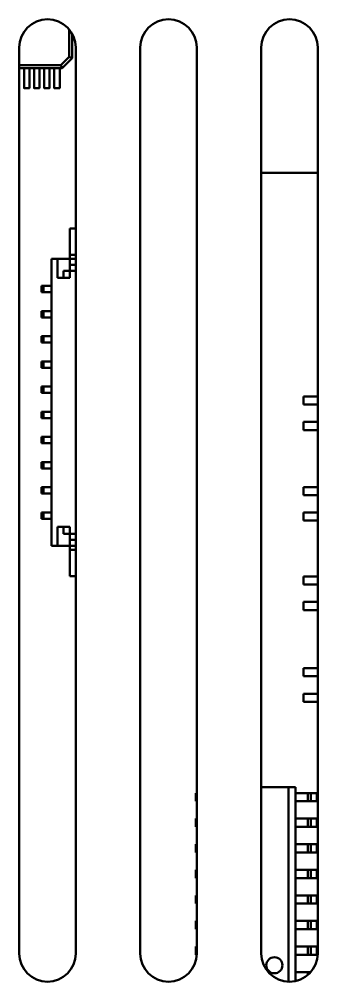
# Model space of a CAD drawing. Header units: millimetres. Extents: x 2121 to 4904, y 892 to 1933.
# Drawn here: x 2810.8 to 2833, y 1468 to 1539.7 of the extents above; entities that cross this region are included whole.
import ezdxf

# ---------------------------------------------------------------- set-up
doc = ezdxf.new("R2010")
doc.units = ezdxf.units.MM
doc.header["$LTSCALE"] = 1.8
doc.layers.add('외형선(ISO)', color=7, linetype='Continuous', lineweight=50)

msp = doc.modelspace()

# ---------------------------------------------------------------- linework, layer by layer
at = {"layer": '외형선(ISO)', "color": 7}
for p, q in [((2814.484, 1538.987), (2814.484, 1536.931)), ((2814.709, 1536.838), (2814.709, 1538.663)), ((2810.779, 1470.133), (2810.779, 1537.633)), ((2814.979, 1537.633), (2814.979, 1470.133)), ((2819.779, 1470.133), (2819.779, 1537.633)), ((2823.979, 1537.633), (2823.979, 1470.133)), ((2828.779, 1470.133), (2828.779, 1537.633)), ((2832.979, 1537.633), (2832.979, 1470.133)), ((2814.484, 1536.931), (2813.865, 1536.313)), ((2814.709, 1536.838), (2813.959, 1536.088)), ((2814.709, 1536.838), (2814.484, 1536.931)), ((2813.865, 1536.313), (2810.779, 1536.313)), ((2813.959, 1536.088), (2810.779, 1536.088)), ((2811.131, 1536.088), (2811.131, 1535.787)), ((2811.536, 1535.787), (2811.536, 1536.088)), ((2811.881, 1536.088), (2811.881, 1535.787)), ((2812.286, 1535.787), (2812.286, 1536.088)), ((2812.631, 1536.088), (2812.631, 1535.787)), ((2813.036, 1535.787), (2813.036, 1536.088)), ((2813.381, 1536.088), (2813.381, 1535.787)), ((2813.786, 1535.787), (2813.786, 1536.088)), ((2813.959, 1536.088), (2813.865, 1536.313)), ((2811.131, 1535.512), (2811.131, 1535.787)), ((2811.131, 1535.512), (2811.131, 1535.297)), ((2811.131, 1535.297), (2811.131, 1535.148)), ((2811.131, 1535.148), (2811.131, 1534.603)), ((2811.536, 1535.787), (2811.536, 1535.512)), ((2811.536, 1535.297), (2811.536, 1535.512)), ((2811.536, 1535.148), (2811.536, 1535.297)), ((2811.536, 1534.603), (2811.536, 1535.148)), ((2811.881, 1535.512), (2811.881, 1535.787)), ((2811.881, 1535.512), (2811.881, 1535.297)), ((2811.881, 1535.297), (2811.881, 1535.148)), ((2811.881, 1535.148), (2811.881, 1534.603)), ((2812.286, 1535.787), (2812.286, 1535.512)), ((2812.286, 1535.297), (2812.286, 1535.512)), ((2812.286, 1535.148), (2812.286, 1535.297)), ((2812.286, 1534.603), (2812.286, 1535.148)), ((2812.631, 1535.512), (2812.631, 1535.787)), ((2812.631, 1535.512), (2812.631, 1535.297)), ((2812.631, 1535.297), (2812.631, 1535.148)), ((2812.631, 1535.148), (2812.631, 1534.603)), ((2813.036, 1535.787), (2813.036, 1535.512)), ((2813.036, 1535.297), (2813.036, 1535.512)), ((2813.036, 1535.148), (2813.036, 1535.297)), ((2813.036, 1534.603), (2813.036, 1535.148)), ((2813.381, 1535.512), (2813.381, 1535.787)), ((2813.381, 1535.512), (2813.381, 1535.297)), ((2813.381, 1535.297), (2813.381, 1535.148)), ((2813.381, 1535.148), (2813.381, 1534.603)), ((2813.786, 1535.787), (2813.786, 1535.512)), ((2813.786, 1535.297), (2813.786, 1535.512)), ((2813.786, 1535.148), (2813.786, 1535.297)), ((2813.786, 1534.603), (2813.786, 1535.148)), ((2811.521, 1534.588), (2811.146, 1534.588)), ((2812.271, 1534.588), (2811.896, 1534.588)), ((2813.021, 1534.588), (2812.646, 1534.588)), ((2813.771, 1534.588), (2813.396, 1534.588)), ((2828.779, 1528.295), (2832.979, 1528.295)), ((2814.529, 1524.133), (2814.529, 1522.183)), ((2814.979, 1524.133), (2814.529, 1524.133)), ((2813.179, 1521.883), (2813.179, 1500.508)), ((2813.179, 1521.883), (2813.629, 1521.883)), ((2814.529, 1521.883), (2813.629, 1521.883)), ((2813.629, 1520.458), (2813.629, 1521.883)), ((2814.529, 1522.183), (2814.529, 1521.883)), ((2814.979, 1522.183), (2814.529, 1522.183)), ((2814.979, 1521.883), (2814.529, 1521.883)), ((2814.529, 1521.883), (2814.529, 1521.433)), ((2814.529, 1520.983), (2814.079, 1520.983)), ((2814.079, 1520.458), (2814.079, 1520.983)), ((2814.979, 1521.433), (2814.529, 1521.433)), ((2814.529, 1521.433), (2814.529, 1520.983)), ((2814.979, 1520.983), (2814.529, 1520.983)), ((2814.529, 1520.458), (2814.529, 1520.983)), ((2814.079, 1520.458), (2813.629, 1520.458)), ((2814.529, 1520.458), (2814.079, 1520.458)), ((2812.579, 1519.873), (2812.429, 1519.873)), ((2812.429, 1519.393), (2812.429, 1519.873)), ((2812.579, 1519.393), (2812.429, 1519.393)), ((2813.179, 1519.873), (2812.579, 1519.873)), ((2812.579, 1519.393), (2812.579, 1519.873)), ((2813.179, 1519.393), (2812.579, 1519.393)), ((2812.579, 1517.998), (2812.429, 1517.998)), ((2812.429, 1517.518), (2812.429, 1517.998)), ((2813.179, 1517.998), (2812.579, 1517.998)), ((2812.579, 1517.518), (2812.579, 1517.998)), ((2812.579, 1517.518), (2812.429, 1517.518)), ((2813.179, 1517.518), (2812.579, 1517.518)), ((2812.579, 1516.123), (2812.429, 1516.123)), ((2812.429, 1515.643), (2812.429, 1516.123)), ((2813.179, 1516.123), (2812.579, 1516.123)), ((2812.579, 1515.643), (2812.579, 1516.123)), ((2812.579, 1515.643), (2812.429, 1515.643)), ((2813.179, 1515.643), (2812.579, 1515.643)), ((2812.579, 1514.248), (2812.429, 1514.248)), ((2812.429, 1513.768), (2812.429, 1514.248)), ((2812.579, 1513.768), (2812.429, 1513.768)), ((2813.179, 1514.248), (2812.579, 1514.248)), ((2812.579, 1513.768), (2812.579, 1514.248)), ((2813.179, 1513.768), (2812.579, 1513.768)), ((2812.579, 1512.373), (2812.429, 1512.373)), ((2812.429, 1511.893), (2812.429, 1512.373)), ((2813.179, 1512.373), (2812.579, 1512.373)), ((2812.579, 1511.893), (2812.579, 1512.373)), ((2812.579, 1511.893), (2812.429, 1511.893)), ((2813.179, 1511.893), (2812.579, 1511.893)), ((2831.929, 1511.638), (2831.929, 1511.038)), ((2831.929, 1511.638), (2832.581, 1511.638)), ((2832.581, 1511.638), (2832.719, 1511.638)), ((2832.719, 1511.638), (2832.979, 1511.638)), ((2831.929, 1511.038), (2832.581, 1511.038)), ((2832.719, 1511.038), (2832.581, 1511.038)), ((2832.719, 1511.038), (2832.979, 1511.038)), ((2812.579, 1510.498), (2812.429, 1510.498)), ((2812.429, 1510.018), (2812.429, 1510.498)), ((2812.579, 1510.018), (2812.429, 1510.018)), ((2813.179, 1510.498), (2812.579, 1510.498)), ((2812.579, 1510.018), (2812.579, 1510.498)), ((2813.179, 1510.018), (2812.579, 1510.018)), ((2831.929, 1509.733), (2832.581, 1509.733)), ((2831.929, 1509.133), (2831.929, 1509.733)), ((2832.581, 1509.733), (2832.719, 1509.733)), ((2832.719, 1509.733), (2832.979, 1509.733)), ((2812.579, 1508.623), (2812.429, 1508.623)), ((2812.429, 1508.143), (2812.429, 1508.623)), ((2813.179, 1508.623), (2812.579, 1508.623)), ((2812.579, 1508.143), (2812.579, 1508.623)), ((2831.929, 1509.133), (2832.581, 1509.133)), ((2832.719, 1509.133), (2832.581, 1509.133)), ((2832.719, 1509.133), (2832.979, 1509.133)), ((2812.579, 1508.143), (2812.429, 1508.143)), ((2813.179, 1508.143), (2812.579, 1508.143)), ((2812.579, 1506.748), (2812.429, 1506.748)), ((2812.429, 1506.268), (2812.429, 1506.748)), ((2813.179, 1506.748), (2812.579, 1506.748)), ((2812.579, 1506.268), (2812.579, 1506.748)), ((2812.579, 1506.268), (2812.429, 1506.268)), ((2813.179, 1506.268), (2812.579, 1506.268)), ((2812.579, 1504.873), (2812.429, 1504.873)), ((2812.429, 1504.393), (2812.429, 1504.873)), ((2812.579, 1504.393), (2812.429, 1504.393)), ((2813.179, 1504.873), (2812.579, 1504.873)), ((2812.579, 1504.393), (2812.579, 1504.873)), ((2813.179, 1504.393), (2812.579, 1504.393)), ((2831.929, 1504.888), (2831.929, 1504.288)), ((2831.929, 1504.888), (2832.581, 1504.888)), ((2831.929, 1504.288), (2832.581, 1504.288)), ((2832.581, 1504.888), (2832.719, 1504.888)), ((2832.719, 1504.288), (2832.581, 1504.288)), ((2832.719, 1504.888), (2832.979, 1504.888)), ((2832.719, 1504.288), (2832.979, 1504.288)), ((2812.579, 1502.998), (2812.429, 1502.998)), ((2812.429, 1502.518), (2812.429, 1502.998)), ((2813.179, 1502.998), (2812.579, 1502.998)), ((2812.579, 1502.518), (2812.579, 1502.998)), ((2831.929, 1502.983), (2832.581, 1502.983)), ((2831.929, 1502.383), (2831.929, 1502.983)), ((2832.581, 1502.983), (2832.719, 1502.983)), ((2832.719, 1502.983), (2832.979, 1502.983)), ((2812.579, 1502.518), (2812.429, 1502.518)), ((2813.179, 1502.518), (2812.579, 1502.518)), ((2831.929, 1502.383), (2832.581, 1502.383)), ((2832.719, 1502.383), (2832.581, 1502.383)), ((2832.719, 1502.383), (2832.979, 1502.383)), ((2813.629, 1501.933), (2813.629, 1500.508)), ((2813.629, 1501.933), (2814.079, 1501.933)), ((2814.079, 1501.933), (2814.079, 1501.408)), ((2814.529, 1501.933), (2814.079, 1501.933)), ((2814.529, 1501.408), (2814.079, 1501.408)), ((2814.529, 1501.933), (2814.529, 1501.408)), ((2814.529, 1500.958), (2814.529, 1501.408)), ((2814.529, 1501.408), (2814.979, 1501.408)), ((2814.529, 1500.958), (2814.979, 1500.958)), ((2814.529, 1500.958), (2814.529, 1500.508)), ((2813.179, 1500.508), (2813.629, 1500.508)), ((2814.529, 1500.508), (2813.629, 1500.508)), ((2814.529, 1500.508), (2814.979, 1500.508)), ((2814.529, 1500.508), (2814.529, 1500.208)), ((2814.529, 1500.208), (2814.529, 1498.258)), ((2814.979, 1500.208), (2814.529, 1500.208)), ((2814.979, 1498.258), (2814.529, 1498.258)), ((2831.929, 1498.228), (2831.929, 1497.628)), ((2831.929, 1498.228), (2832.581, 1498.228)), ((2832.581, 1498.228), (2832.719, 1498.228)), ((2832.719, 1498.228), (2832.979, 1498.228)), ((2831.929, 1497.628), (2832.581, 1497.628)), ((2832.719, 1497.628), (2832.581, 1497.628)), ((2832.719, 1497.628), (2832.979, 1497.628)), ((2831.929, 1496.323), (2832.581, 1496.323)), ((2831.929, 1495.723), (2831.929, 1496.323)), ((2831.929, 1495.723), (2832.581, 1495.723)), ((2832.581, 1496.323), (2832.719, 1496.323)), ((2832.719, 1495.723), (2832.581, 1495.723)), ((2832.719, 1496.323), (2832.979, 1496.323)), ((2832.719, 1495.723), (2832.979, 1495.723)), ((2831.929, 1491.388), (2831.929, 1490.788)), ((2831.929, 1491.388), (2832.581, 1491.388)), ((2832.581, 1491.388), (2832.719, 1491.388)), ((2832.719, 1491.388), (2832.979, 1491.388)), ((2831.929, 1490.788), (2832.581, 1490.788)), ((2832.719, 1490.788), (2832.581, 1490.788)), ((2832.719, 1490.788), (2832.979, 1490.788)), ((2831.929, 1489.483), (2832.581, 1489.483)), ((2831.929, 1488.883), (2831.929, 1489.483)), ((2832.581, 1489.483), (2832.719, 1489.483)), ((2832.719, 1489.483), (2832.979, 1489.483)), ((2831.929, 1488.883), (2832.581, 1488.883)), ((2832.719, 1488.883), (2832.581, 1488.883)), ((2832.719, 1488.883), (2832.979, 1488.883)), ((2823.904, 1482.088), (2823.904, 1481.473)), ((2823.904, 1482.088), (2823.979, 1482.088)), ((2830.804, 1482.538), (2828.779, 1482.538)), ((2830.804, 1482.538), (2831.329, 1482.538)), ((2830.804, 1468.034), (2830.804, 1482.538)), ((2831.329, 1482.538), (2831.329, 1468.082)), ((2831.869, 1482.088), (2831.329, 1482.088)), ((2831.869, 1482.088), (2832.244, 1482.088)), ((2832.244, 1482.088), (2832.244, 1481.473)), ((2832.474, 1482.088), (2832.244, 1482.088)), ((2832.474, 1482.088), (2832.474, 1481.473)), ((2832.904, 1482.088), (2832.474, 1482.088)), ((2832.904, 1482.088), (2832.904, 1481.473)), ((2823.904, 1481.473), (2823.979, 1481.473)), ((2831.869, 1481.473), (2831.329, 1481.473)), ((2831.869, 1481.473), (2832.244, 1481.473)), ((2832.474, 1481.473), (2832.244, 1481.473)), ((2832.904, 1481.473), (2832.474, 1481.473)), ((2823.904, 1480.183), (2823.904, 1479.568)), ((2823.904, 1480.183), (2823.979, 1480.183)), ((2831.869, 1480.183), (2831.329, 1480.183)), ((2831.869, 1480.183), (2832.244, 1480.183)), ((2832.244, 1480.183), (2832.244, 1479.568)), ((2832.474, 1480.183), (2832.244, 1480.183)), ((2832.474, 1480.183), (2832.474, 1479.568)), ((2832.904, 1480.183), (2832.474, 1480.183)), ((2832.904, 1480.183), (2832.904, 1479.568)), ((2823.904, 1479.568), (2823.979, 1479.568)), ((2831.869, 1479.568), (2831.329, 1479.568)), ((2831.869, 1479.568), (2832.244, 1479.568)), ((2832.474, 1479.568), (2832.244, 1479.568)), ((2832.904, 1479.568), (2832.474, 1479.568)), ((2823.904, 1478.278), (2823.904, 1477.663)), ((2823.904, 1478.278), (2823.979, 1478.278)), ((2831.869, 1478.278), (2831.329, 1478.278)), ((2831.869, 1478.278), (2832.244, 1478.278)), ((2832.244, 1478.278), (2832.244, 1477.663)), ((2832.474, 1478.278), (2832.244, 1478.278)), ((2832.474, 1478.278), (2832.474, 1477.663)), ((2832.904, 1478.278), (2832.474, 1478.278)), ((2832.904, 1478.278), (2832.904, 1477.663)), ((2823.904, 1477.663), (2823.979, 1477.663)), ((2831.869, 1477.663), (2831.329, 1477.663)), ((2831.869, 1477.663), (2832.244, 1477.663)), ((2832.474, 1477.663), (2832.244, 1477.663)), ((2832.904, 1477.663), (2832.474, 1477.663)), ((2823.904, 1476.373), (2823.904, 1475.758)), ((2823.904, 1476.373), (2823.979, 1476.373)), ((2831.869, 1476.373), (2831.329, 1476.373)), ((2831.869, 1476.373), (2832.244, 1476.373)), ((2832.244, 1476.373), (2832.244, 1475.758)), ((2832.474, 1476.373), (2832.244, 1476.373)), ((2832.474, 1476.373), (2832.474, 1475.758)), ((2832.904, 1476.373), (2832.474, 1476.373)), ((2832.904, 1476.373), (2832.904, 1475.758)), ((2823.904, 1475.758), (2823.979, 1475.758)), ((2831.869, 1475.758), (2831.329, 1475.758)), ((2831.869, 1475.758), (2832.244, 1475.758)), ((2832.474, 1475.758), (2832.244, 1475.758)), ((2832.904, 1475.758), (2832.474, 1475.758)), ((2823.904, 1474.468), (2823.904, 1473.853)), ((2823.904, 1474.468), (2823.979, 1474.468)), ((2831.869, 1474.468), (2831.329, 1474.468)), ((2831.869, 1474.468), (2832.244, 1474.468)), ((2832.244, 1474.468), (2832.244, 1473.853)), ((2832.474, 1474.468), (2832.244, 1474.468)), ((2832.474, 1474.468), (2832.474, 1473.853)), ((2832.904, 1474.468), (2832.474, 1474.468)), ((2832.904, 1474.468), (2832.904, 1473.853)), ((2823.904, 1473.853), (2823.979, 1473.853)), ((2831.869, 1473.853), (2831.329, 1473.853)), ((2831.869, 1473.853), (2832.244, 1473.853)), ((2832.474, 1473.853), (2832.244, 1473.853)), ((2832.904, 1473.853), (2832.474, 1473.853)), ((2823.904, 1472.563), (2823.904, 1471.948)), ((2823.904, 1472.563), (2823.979, 1472.563)), ((2831.869, 1472.563), (2831.329, 1472.563)), ((2831.869, 1472.563), (2832.244, 1472.563)), ((2832.244, 1472.563), (2832.244, 1471.948)), ((2832.474, 1472.563), (2832.244, 1472.563)), ((2832.474, 1472.563), (2832.474, 1471.948)), ((2832.904, 1472.563), (2832.474, 1472.563)), ((2832.904, 1472.563), (2832.904, 1471.948)), ((2823.904, 1471.948), (2823.979, 1471.948)), ((2831.869, 1471.948), (2831.329, 1471.948)), ((2831.869, 1471.948), (2832.244, 1471.948)), ((2832.474, 1471.948), (2832.244, 1471.948)), ((2832.904, 1471.948), (2832.474, 1471.948)), ((2823.904, 1470.658), (2823.904, 1470.043)), ((2823.904, 1470.658), (2823.979, 1470.658)), ((2831.869, 1470.658), (2831.329, 1470.658)), ((2831.869, 1470.658), (2832.244, 1470.658)), ((2832.244, 1470.658), (2832.244, 1470.043)), ((2832.474, 1470.658), (2832.244, 1470.658)), ((2832.474, 1470.658), (2832.474, 1470.043)), ((2832.904, 1470.658), (2832.474, 1470.658)), ((2832.904, 1470.658), (2832.904, 1470.043)), ((2823.904, 1470.043), (2823.977, 1470.043)), ((2831.869, 1470.043), (2831.329, 1470.043)), ((2831.869, 1470.043), (2832.244, 1470.043)), ((2832.474, 1470.043), (2832.244, 1470.043)), ((2832.904, 1470.043), (2832.474, 1470.043)), ((2831.869, 1468.753), (2831.329, 1468.753)), ((2831.869, 1468.753), (2832.244, 1468.753)), ((2832.244, 1468.753), (2832.244, 1468.537)), ((2832.462, 1468.753), (2832.244, 1468.753)), ((2831.534, 1468.138), (2831.329, 1468.138))]:
    msp.add_line(p, q, dxfattribs=at)
msp.add_circle((2829.755, 1469.262), 0.6, dxfattribs=at)
for centre, radius, start, end in [((2812.879, 1537.633), 2.1, 0, 180), ((2821.879, 1537.633), 2.1, 0, 180), ((2830.879, 1537.633), 2.1, 0, 180), ((2811.146, 1534.603), 0.015, 180, 270), ((2811.521, 1534.603), 0.015, 270, 0), ((2811.896, 1534.603), 0.015, 180, 270), ((2812.271, 1534.603), 0.015, 270, 0), ((2812.646, 1534.603), 0.015, 180, 270), ((2813.021, 1534.603), 0.015, 270, 0), ((2813.396, 1534.603), 0.015, 180, 270), ((2813.771, 1534.603), 0.015, 270, 0), ((2812.879, 1470.133), 2.1, 180, 0), ((2821.879, 1470.133), 2.1, 180, 0), ((2830.879, 1470.133), 2.1, 180, 0)]:
    msp.add_arc(centre, radius, start, end, dxfattribs=at)

doc.saveas('drawing.dxf')
